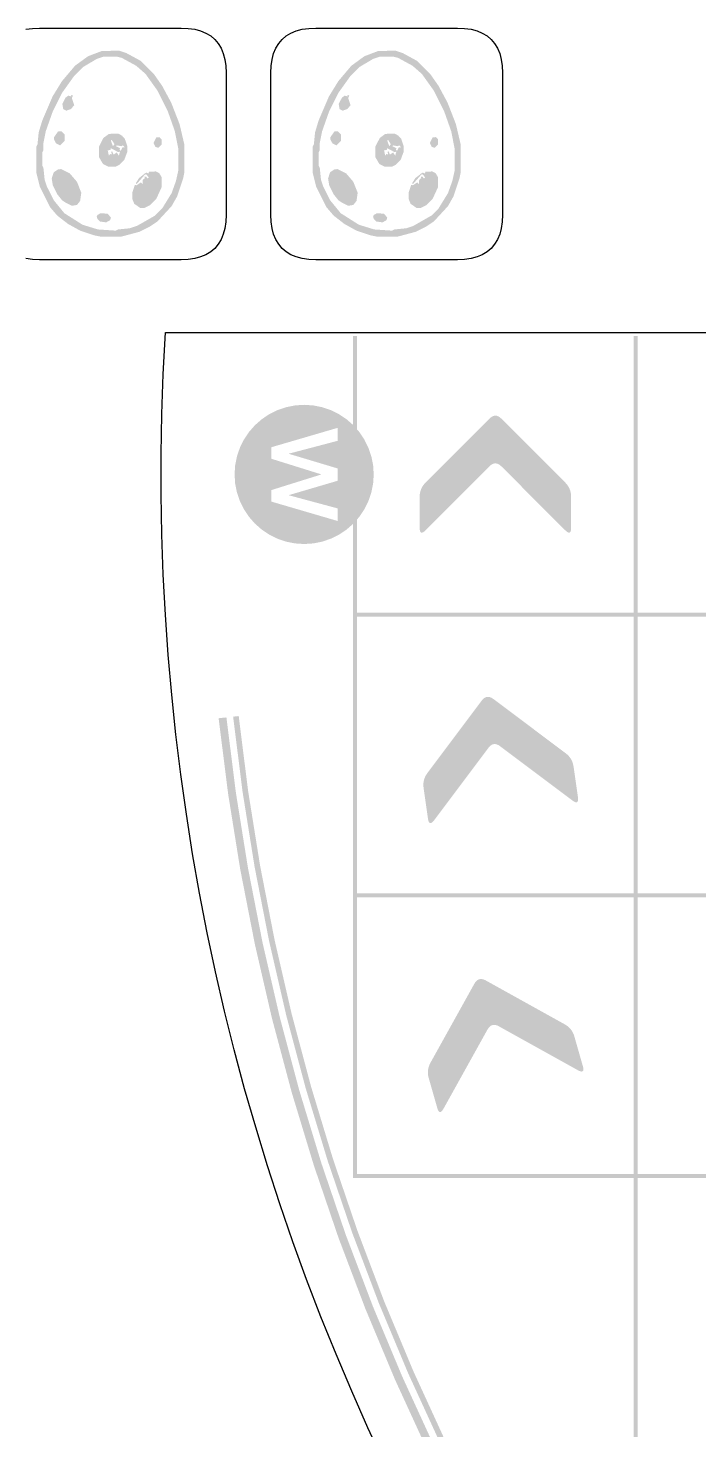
# Model space of a CAD drawing. Header units: millimetres. Extents: x 5 to 723, y 130 to 425.
# Drawn here: x 329.7 to 385.5, y 308.5 to 425.1 of the extents above; entities that cross this region are included whole.
import ezdxf

# ---------------------------------------------------------------- set-up
doc = ezdxf.new("R2010")
doc.units = ezdxf.units.MM
doc.layers.add('CUT', color=1, linetype='Continuous')
doc.layers.add('RASTER', color=7, linetype='Continuous')

msp = doc.modelspace()

# ---------------------------------------------------------------- hatches: boundary and pattern name
at = {"layer": 'RASTER'}
h = msp.add_hatch(color=7, dxfattribs=at)
h.paths.add_polyline_path([(335.791, 423.226), (337.239, 423.256), (337.83, 423.059), (339.042, 422.399), (340.125, 421.315), (340.815, 420.33), (341.573, 418.921), (342.263, 417.148), (342.657, 415.473), (342.657, 413.109), (342.559, 412.617), (342.066, 411.139), (341.603, 410.321), (340.421, 409.041), (339.83, 408.647), (338.914, 408.184), (337.436, 407.79), (335.663, 407.79), (335.17, 407.888), (333.988, 408.282), (332.974, 408.844), (332.087, 409.533), (331.496, 410.223), (330.639, 411.927), (330.343, 413.109), (330.343, 415.276), (330.442, 415.473), (330.54, 416.458), (330.836, 417.443), (331.693, 419.443), (332.481, 420.724), (333.565, 422.004), (334.648, 422.793)])
h.paths.add_polyline_path([(335.958, 422.763), (335.367, 422.566), (334.254, 421.906), (333.466, 421.118), (332.481, 419.739), (331.722, 418.232), (331.131, 416.557), (330.934, 415.572), (330.934, 414.981), (330.836, 414.784), (330.836, 413.7), (330.934, 413.503), (331.033, 412.518), (331.23, 411.927), (331.791, 410.814), (332.678, 409.73), (334.185, 408.775), (335.466, 408.381), (336.943, 408.282), (337.14, 408.381), (338.126, 408.479), (338.717, 408.676), (340.224, 409.533), (340.815, 410.124), (341.603, 411.405), (341.967, 412.42), (342.164, 413.306), (342.164, 415.079), (341.869, 416.557), (341.278, 418.232), (340.421, 419.936), (339.436, 421.315), (338.648, 422.004), (337.436, 422.664), (337.042, 422.763)], flags=0)
h.paths.add_polyline_path([(333.23, 419.581), (333.397, 419.512), (333.299, 419.315), (333.496, 418.724), (333.23, 418.399), (332.836, 418.261), (332.58, 418.399), (332.511, 418.823), (332.777, 419.345), (333.003, 419.512), (333.269, 419.443)], flags=0)
h.paths.add_polyline_path([(332.146, 416.527), (332.412, 416.557), (332.708, 416.261), (332.708, 415.769), (332.314, 415.375), (331.988, 415.542), (331.821, 415.867), (331.821, 416.064)], flags=0)
h.paths.add_polyline_path([(336.382, 416.33), (337.14, 416.36), (337.466, 416.192), (337.702, 415.936), (337.929, 415.276), (337.929, 414.882), (337.663, 414.163), (337.269, 413.769), (336.943, 413.602), (336.352, 413.602), (335.889, 413.828), (335.564, 414.39), (335.564, 415.276), (335.929, 415.995)], flags=0)
h.paths.add_polyline_path([(340.322, 416.035), (340.588, 416.064), (340.785, 415.867), (340.785, 415.473), (340.49, 415.178), (340.263, 415.247), (340.096, 415.572)], flags=0)
h.paths.add_polyline_path([(336.618, 415.838), (336.549, 415.769), (336.717, 415.306), (336.845, 415.473)], flags=0)
h.paths.add_polyline_path([(337.042, 415.375), (336.973, 415.306), (337.308, 415.148), (337.269, 415.01), (337.367, 414.912), (337.505, 415.207), (337.702, 415.207), (337.535, 415.375), (337.406, 415.306)], flags=0)
h.paths.add_polyline_path([(336.52, 415.148), (336.52, 415.01), (336.283, 414.951), (336.382, 414.518), (336.48, 414.656), (336.618, 414.616), (336.579, 414.853), (336.648, 414.882), (336.776, 414.616), (337.042, 414.784), (337.209, 414.518), (337.308, 414.853), (337.17, 414.813)], flags=0)
h.paths.add_polyline_path([(332.146, 413.375), (332.412, 413.405), (333.131, 413.04), (333.722, 412.351), (334.087, 411.434), (333.988, 410.745), (333.722, 410.42), (333.299, 410.351), (332.777, 410.617), (332.481, 410.814), (332.087, 411.306), (331.722, 412.025), (331.624, 412.617), (331.791, 413.139)], flags=0)
h.paths.add_polyline_path([(339.731, 413.178), (340.293, 413.208), (340.559, 413.08), (340.785, 412.715), (340.785, 411.927), (340.322, 410.912), (339.83, 410.42), (339.308, 410.154), (339.012, 410.154), (338.49, 410.518), (338.323, 410.942), (338.323, 411.434), (338.549, 412.094), (338.687, 412.055), (339.042, 412.291), (339.18, 412.154), (339.209, 412.518), (339.377, 412.646), (339.337, 412.784), (339.475, 412.784), (339.603, 412.617), (339.702, 412.715), (339.475, 412.981), (339.377, 412.942), (338.687, 412.154), (338.618, 412.222), (338.884, 412.646), (339.377, 413.04), (339.505, 413.109), (339.672, 413.04)], flags=0)
h.paths.add_polyline_path([(335.692, 409.73), (336.283, 409.691), (336.549, 409.366), (336.48, 409.139), (336.155, 408.972), (335.633, 409.041), (335.436, 409.238), (335.367, 409.464), (335.436, 409.592)], flags=0)
h = msp.add_hatch(color=7, dxfattribs=at)
h.paths.add_polyline_path([(358.791, 423.226), (360.239, 423.256), (360.83, 423.059), (362.042, 422.399), (363.125, 421.315), (363.815, 420.33), (364.573, 418.921), (365.263, 417.148), (365.657, 415.473), (365.657, 413.109), (365.559, 412.617), (365.066, 411.139), (364.603, 410.321), (363.421, 409.041), (362.83, 408.647), (361.914, 408.184), (360.436, 407.79), (358.663, 407.79), (358.17, 407.888), (356.988, 408.282), (355.974, 408.844), (355.087, 409.533), (354.496, 410.223), (353.639, 411.927), (353.343, 413.109), (353.343, 415.276), (353.442, 415.473), (353.54, 416.458), (353.836, 417.443), (354.693, 419.443), (355.481, 420.724), (356.565, 422.004), (357.648, 422.793)])
h.paths.add_polyline_path([(358.958, 422.763), (358.367, 422.566), (357.254, 421.906), (356.466, 421.118), (355.481, 419.739), (354.722, 418.232), (354.131, 416.557), (353.934, 415.572), (353.934, 414.981), (353.836, 414.784), (353.836, 413.7), (353.934, 413.503), (354.033, 412.518), (354.23, 411.927), (354.791, 410.814), (355.678, 409.73), (357.185, 408.775), (358.466, 408.381), (359.943, 408.282), (360.14, 408.381), (361.126, 408.479), (361.717, 408.676), (363.224, 409.533), (363.815, 410.124), (364.603, 411.405), (364.967, 412.42), (365.164, 413.306), (365.164, 415.079), (364.869, 416.557), (364.278, 418.232), (363.421, 419.936), (362.436, 421.315), (361.648, 422.004), (360.436, 422.664), (360.042, 422.763)], flags=0)
h.paths.add_polyline_path([(356.23, 419.581), (356.397, 419.512), (356.299, 419.315), (356.496, 418.724), (356.23, 418.399), (355.836, 418.261), (355.58, 418.399), (355.511, 418.823), (355.777, 419.345), (356.003, 419.512), (356.269, 419.443)], flags=0)
h.paths.add_polyline_path([(355.146, 416.527), (355.412, 416.557), (355.708, 416.261), (355.708, 415.769), (355.314, 415.375), (354.988, 415.542), (354.821, 415.867), (354.821, 416.064)], flags=0)
h.paths.add_polyline_path([(359.382, 416.33), (360.14, 416.36), (360.466, 416.192), (360.702, 415.936), (360.929, 415.276), (360.929, 414.882), (360.663, 414.163), (360.269, 413.769), (359.943, 413.602), (359.352, 413.602), (358.889, 413.828), (358.564, 414.39), (358.564, 415.276), (358.929, 415.995)], flags=0)
h.paths.add_polyline_path([(363.322, 416.035), (363.588, 416.064), (363.785, 415.867), (363.785, 415.473), (363.49, 415.178), (363.263, 415.247), (363.096, 415.572)], flags=0)
h.paths.add_polyline_path([(359.618, 415.838), (359.549, 415.769), (359.717, 415.306), (359.845, 415.473)], flags=0)
h.paths.add_polyline_path([(360.042, 415.375), (359.973, 415.306), (360.308, 415.148), (360.269, 415.01), (360.367, 414.912), (360.505, 415.207), (360.702, 415.207), (360.535, 415.375), (360.406, 415.306)], flags=0)
h.paths.add_polyline_path([(359.52, 415.148), (359.52, 415.01), (359.283, 414.951), (359.382, 414.518), (359.48, 414.656), (359.618, 414.616), (359.579, 414.853), (359.648, 414.882), (359.776, 414.616), (360.042, 414.784), (360.209, 414.518), (360.308, 414.853), (360.17, 414.813)], flags=0)
h.paths.add_polyline_path([(355.146, 413.375), (355.412, 413.405), (356.131, 413.04), (356.722, 412.351), (357.087, 411.434), (356.988, 410.745), (356.722, 410.42), (356.299, 410.351), (355.777, 410.617), (355.481, 410.814), (355.087, 411.306), (354.722, 412.025), (354.624, 412.617), (354.791, 413.139)], flags=0)
h.paths.add_polyline_path([(362.731, 413.178), (363.293, 413.208), (363.559, 413.08), (363.785, 412.715), (363.785, 411.927), (363.322, 410.912), (362.83, 410.42), (362.308, 410.154), (362.012, 410.154), (361.49, 410.518), (361.323, 410.942), (361.323, 411.434), (361.549, 412.094), (361.687, 412.055), (362.042, 412.291), (362.18, 412.154), (362.209, 412.518), (362.377, 412.646), (362.337, 412.784), (362.475, 412.784), (362.603, 412.617), (362.702, 412.715), (362.475, 412.981), (362.377, 412.942), (361.687, 412.154), (361.618, 412.222), (361.884, 412.646), (362.377, 413.04), (362.505, 413.109), (362.672, 413.04)], flags=0)
h.paths.add_polyline_path([(358.692, 409.73), (359.283, 409.691), (359.549, 409.366), (359.48, 409.139), (359.155, 408.972), (358.633, 409.041), (358.436, 409.238), (358.367, 409.464), (358.436, 409.592)], flags=0)
for points in [[(356.712, 399.512), (357.038, 399.512), (357.038, 376.488), (356.712, 376.488)], [(380.062, 399.512), (380.388, 399.512), (380.388, 376.488), (380.062, 376.488)], [(362.741, 383.358), (362.625, 383.253), (362.524, 383.185), (362.439, 383.155), (362.369, 383.162), (362.315, 383.206), (362.276, 383.288), (362.253, 383.407), (362.246, 383.564), (362.246, 386.132), (362.253, 386.304), (362.276, 386.469), (362.315, 386.629), (362.369, 386.781), (362.439, 386.927), (362.524, 387.067), (362.625, 387.201), (362.741, 387.328), (368.055, 392.642), (368.179, 392.75), (368.302, 392.827), (368.426, 392.874), (368.55, 392.889), (368.674, 392.874), (368.798, 392.827), (368.921, 392.75), (369.045, 392.642), (374.359, 387.328), (374.475, 387.201), (374.576, 387.067), (374.661, 386.927), (374.731, 386.781), (374.785, 386.629), (374.824, 386.469), (374.847, 386.304), (374.855, 386.132), (374.855, 383.564), (374.847, 383.407), (374.824, 383.288), (374.785, 383.206), (374.731, 383.162), (374.661, 383.155), (374.576, 383.185), (374.475, 383.253), (374.359, 383.358), (369.045, 388.672), (368.921, 388.781), (368.798, 388.858), (368.674, 388.904), (368.55, 388.92), (368.426, 388.904), (368.302, 388.858), (368.179, 388.781), (368.055, 388.672)], [(356.712, 376.488), (380.388, 376.488), (380.388, 376.162), (356.712, 376.162)], [(356.712, 376.162), (357.038, 376.162), (357.038, 353.138), (356.712, 353.138)], [(380.062, 376.488), (403.738, 376.488), (403.738, 376.162), (380.062, 376.162)], [(380.062, 376.162), (380.388, 376.162), (380.388, 353.138), (380.062, 353.138)], [(363.456, 359.233), (363.356, 359.113), (363.266, 359.032), (363.186, 358.989), (363.116, 358.987), (363.056, 359.023), (363.006, 359.098), (362.966, 359.213), (362.936, 359.366), (362.573, 361.909), (362.556, 362.08), (362.556, 362.248), (362.572, 362.411), (362.604, 362.569), (362.652, 362.724), (362.717, 362.875), (362.797, 363.021), (362.894, 363.163), (367.403, 369.175), (367.51, 369.3), (367.622, 369.394), (367.738, 369.457), (367.859, 369.49), (367.983, 369.492), (368.112, 369.464), (368.246, 369.405), (368.384, 369.315), (374.396, 364.806), (374.529, 364.697), (374.647, 364.579), (374.751, 364.452), (374.841, 364.318), (374.916, 364.174), (374.977, 364.022), (375.023, 363.861), (375.055, 363.692), (375.419, 361.15), (375.433, 360.994), (375.427, 360.873), (375.4, 360.786), (375.353, 360.735), (375.285, 360.718), (375.196, 360.736), (375.087, 360.789), (374.957, 360.877), (368.945, 365.385), (368.807, 365.475), (368.674, 365.534), (368.545, 365.563), (368.42, 365.561), (368.3, 365.528), (368.183, 365.464), (368.072, 365.37), (367.965, 365.245)], [(511.714, 201.513), (505.413, 202.307), (499.144, 203.313), (492.912, 204.531), (486.725, 205.959), (480.589, 207.596), (474.513, 209.439), (468.502, 211.487), (462.564, 213.737), (456.706, 216.187), (450.934, 218.834), (445.255, 221.675), (439.675, 224.706), (434.201, 227.924), (428.84, 231.326), (423.596, 234.907), (418.477, 238.664), (413.487, 242.592), (408.634, 246.686), (403.922, 250.943), (399.356, 255.356), (394.943, 259.922), (390.686, 264.634), (386.592, 269.487), (382.664, 274.477), (378.907, 279.596), (375.326, 284.84), (371.924, 290.201), (368.706, 295.675), (365.675, 301.255), (362.834, 306.934), (360.187, 312.706), (357.737, 318.564), (355.487, 324.502), (353.439, 330.513), (351.596, 336.589), (349.959, 342.725), (348.531, 348.912), (347.313, 355.144), (346.307, 361.413), (345.513, 367.714), (346.163, 367.784), (346.954, 361.506), (347.957, 355.258), (349.17, 349.048), (350.593, 342.882), (352.224, 336.768), (354.061, 330.713), (356.102, 324.723), (358.345, 318.806), (360.786, 312.969), (363.424, 307.217), (366.254, 301.557), (369.275, 295.997), (372.482, 290.542), (375.872, 285.199), (379.441, 279.974), (383.185, 274.872), (387.099, 269.9), (391.179, 265.064), (395.42, 260.368), (399.818, 255.818), (404.368, 251.42), (409.064, 247.179), (413.9, 243.099), (418.872, 239.185), (423.974, 235.441), (429.199, 231.872), (434.542, 228.482), (439.997, 225.275), (445.557, 222.254), (451.217, 219.424), (456.969, 216.786), (462.806, 214.345), (468.723, 212.102), (474.713, 210.061), (480.768, 208.224), (486.882, 206.593), (493.048, 205.17), (499.258, 203.957), (505.506, 202.954), (511.784, 202.163)], [(511.845, 202.72), (505.586, 203.509), (499.356, 204.508), (493.165, 205.718), (487.018, 207.137), (480.922, 208.763), (474.885, 210.595), (468.913, 212.63), (463.014, 214.865), (457.193, 217.299), (451.459, 219.929), (445.817, 222.751), (440.273, 225.763), (434.834, 228.96), (429.507, 232.34), (424.298, 235.898), (419.211, 239.631), (414.254, 243.533), (409.432, 247.601), (404.751, 251.83), (400.215, 256.215), (395.83, 260.751), (391.601, 265.432), (387.533, 270.254), (383.631, 275.211), (379.898, 280.298), (376.34, 285.507), (372.96, 290.834), (369.763, 296.273), (366.751, 301.817), (363.929, 307.459), (361.299, 313.193), (358.865, 319.014), (356.63, 324.913), (354.595, 330.885), (352.763, 336.922), (351.137, 343.018), (349.718, 349.165), (348.508, 355.356), (347.509, 361.586), (346.72, 367.845), (347.185, 367.895), (347.971, 361.652), (348.968, 355.438), (350.175, 349.262), (351.59, 343.13), (353.213, 337.05), (355.039, 331.028), (357.069, 325.071), (359.299, 319.187), (361.727, 313.381), (364.35, 307.661), (367.165, 302.032), (370.169, 296.503), (373.359, 291.078), (376.73, 285.764), (380.279, 280.568), (384.002, 275.494), (387.895, 270.549), (391.953, 265.739), (396.171, 261.069), (400.545, 256.545), (405.069, 252.171), (409.739, 247.953), (414.549, 243.895), (419.494, 240.002), (424.568, 236.279), (429.764, 232.73), (435.078, 229.359), (440.503, 226.169), (446.032, 223.165), (451.661, 220.35), (457.381, 217.727), (463.187, 215.299), (469.071, 213.069), (475.028, 211.039), (481.05, 209.213), (487.13, 207.59), (493.262, 206.175), (499.438, 204.968), (505.652, 203.971), (511.895, 203.185)], [(356.712, 353.138), (380.388, 353.138), (380.388, 352.812), (356.712, 352.812)], [(356.712, 352.812), (357.038, 352.812), (357.038, 329.788), (356.712, 329.788)], [(380.062, 353.138), (403.738, 353.138), (403.738, 352.812), (380.062, 352.812)], [(380.062, 352.812), (380.388, 352.812), (380.388, 329.788), (380.062, 329.788)], [(364.24, 335.241), (364.157, 335.108), (364.079, 335.015), (364.005, 334.963), (363.936, 334.95), (363.872, 334.978), (363.812, 335.046), (363.757, 335.154), (363.707, 335.302), (363.001, 337.772), (362.961, 337.939), (362.938, 338.105), (362.932, 338.268), (362.942, 338.43), (362.969, 338.59), (363.012, 338.748), (363.072, 338.904), (363.149, 339.058), (366.799, 345.627), (366.888, 345.765), (366.986, 345.874), (367.092, 345.952), (367.207, 346.001), (367.33, 346.02), (367.462, 346.01), (367.602, 345.969), (367.751, 345.899), (374.32, 342.25), (374.467, 342.159), (374.6, 342.059), (374.721, 341.948), (374.828, 341.826), (374.922, 341.694), (375.003, 341.552), (375.07, 341.399), (375.125, 341.236), (375.831, 338.766), (375.866, 338.614), (375.877, 338.493), (375.862, 338.404), (375.822, 338.346), (375.757, 338.32), (375.667, 338.326), (375.551, 338.364), (375.411, 338.433), (368.842, 342.082), (368.693, 342.153), (368.552, 342.193), (368.421, 342.204), (368.297, 342.184), (368.182, 342.136), (368.076, 342.057), (367.978, 341.948), (367.889, 341.81)], [(356.712, 329.788), (380.388, 329.788), (380.388, 329.462), (356.712, 329.462)], [(380.062, 329.788), (403.738, 329.788), (403.738, 329.462), (380.062, 329.462)], [(380.062, 329.462), (380.388, 329.462), (380.388, 306.438), (380.062, 306.438)]]:
    msp.add_hatch(color=7, dxfattribs=at).paths.add_polyline_path(points)
h = msp.add_hatch(color=7, dxfattribs=at)
h.paths.add_polyline_path([(358.423, 388), (358.374, 387.244), (358.226, 386.501), (357.982, 385.784), (357.647, 385.105), (357.227, 384.475), (356.727, 383.905), (356.158, 383.406), (355.528, 382.985), (354.848, 382.65), (354.131, 382.407), (353.388, 382.259), (352.632, 382.209), (351.877, 382.259), (351.134, 382.407), (350.416, 382.65), (349.737, 382.985), (349.107, 383.406), (348.538, 383.905), (348.038, 384.475), (347.617, 385.105), (347.282, 385.784), (347.039, 386.501), (346.891, 387.244), (346.842, 388), (346.891, 388.756), (347.039, 389.499), (347.282, 390.216), (347.617, 390.895), (348.038, 391.525), (348.538, 392.095), (349.107, 392.594), (349.737, 393.015), (350.416, 393.35), (351.134, 393.593), (351.877, 393.741), (352.632, 393.791), (353.388, 393.741), (354.131, 393.593), (354.848, 393.35), (355.528, 393.015), (356.158, 392.594), (356.727, 392.095), (357.227, 391.525), (357.647, 390.895), (357.982, 390.216), (358.226, 389.499), (358.374, 388.756)])
h.paths.add_polyline_path([(355.431, 391.878), (349.896, 390.259), (349.896, 389.306), (354.047, 388.008), (354.047, 387.992), (349.896, 386.694), (349.896, 385.741), (355.431, 384.122), (355.431, 385.17), (351.366, 386.264), (351.366, 386.28), (355.431, 387.476), (355.431, 388.493), (351.366, 389.712), (351.366, 389.728), (355.431, 390.799), (355.431, 391.878)], flags=0)

# ---------------------------------------------------------------- linework, layer by layer
at = {"layer": 'CUT'}
for points in [[(329.472, 425.035), (330.012, 425.112), (330.597, 425.138), (342.404, 425.138), (342.988, 425.112), (343.528, 425.035), (344.019, 424.906), (344.462, 424.723), (344.856, 424.487), (345.198, 424.198), (345.488, 423.855), (345.724, 423.462), (345.906, 423.019), (346.035, 422.528), (346.112, 421.988), (346.138, 421.403), (346.138, 409.596), (346.112, 409.012), (346.035, 408.472), (345.906, 407.981), (345.724, 407.538), (345.488, 407.144), (345.198, 406.802), (344.856, 406.512), (344.462, 406.276), (344.019, 406.094), (343.528, 405.965), (342.988, 405.888), (342.404, 405.862), (330.597, 405.862), (330.012, 405.888), (329.472, 405.965)], [(359.357, 305.66), (357.946, 308.686), (356.588, 311.736), (355.284, 314.809), (354.033, 317.904), (352.837, 321.021), (351.696, 324.158), (350.609, 327.314), (349.577, 330.489), (348.601, 333.682), (347.681, 336.891), (346.817, 340.115), (346.01, 343.354), (345.259, 346.607), (344.565, 349.873), (343.928, 353.15), (343.349, 356.437), (342.827, 359.734), (342.362, 363.04), (341.955, 366.354), (341.607, 369.674), (341.316, 372.999), (341.083, 376.329), (340.908, 379.663), (340.792, 382.999), (340.734, 386.337), (340.734, 389.676), (340.792, 393.013), (340.909, 396.35), (341.09, 399.813), (388.027, 399.813)]]:
    msp.add_lwpolyline(points, dxfattribs=at)
msp.add_lwpolyline([(349.863, 421.403), (349.888, 421.988), (349.965, 422.528), (350.094, 423.019), (350.277, 423.462), (350.513, 423.855), (350.802, 424.198), (351.145, 424.487), (351.538, 424.723), (351.981, 424.906), (352.472, 425.035), (353.012, 425.112), (353.597, 425.138), (365.404, 425.138), (365.988, 425.112), (366.528, 425.035), (367.019, 424.906), (367.462, 424.723), (367.856, 424.487), (368.198, 424.198), (368.488, 423.855), (368.724, 423.462), (368.906, 423.019), (369.035, 422.528), (369.112, 421.988), (369.138, 421.403), (369.138, 409.596), (369.112, 409.012), (369.035, 408.472), (368.906, 407.981), (368.724, 407.538), (368.488, 407.144), (368.198, 406.802), (367.856, 406.512), (367.462, 406.276), (367.019, 406.094), (366.528, 405.965), (365.988, 405.888), (365.404, 405.862), (353.597, 405.862), (353.012, 405.888), (352.472, 405.965), (351.981, 406.094), (351.538, 406.276), (351.145, 406.512), (350.802, 406.802), (350.513, 407.144), (350.277, 407.538), (350.094, 407.981), (349.965, 408.472), (349.888, 409.012), (349.863, 409.596)], close=True, dxfattribs=at)

doc.saveas('drawing.dxf')
